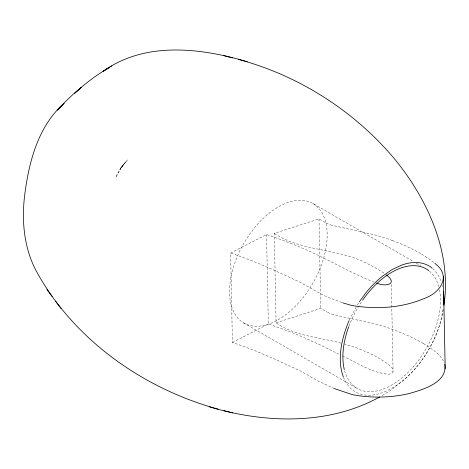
<?xml version="1.0" encoding="UTF-8"?>
<svg xmlns="http://www.w3.org/2000/svg" width="469" height="469" viewBox="0 0 469 469"><rect width="100%" height="100%" fill="white"/><g stroke="black" fill="none" stroke-linecap="round" stroke-linejoin="round"><path stroke-width="0.35" stroke-dasharray="2.35 1.76" d="M342.563 356.118C357.659 362.807 372.28 373.324 389.194 374.215C402.021 370.305 379.181 358.41 375.716 356.364A163.71 70.291 -1.1 0 0 367.954 352.541L356.534 347.869L344.615 344.07M443.164 309.253C440.115 329.402 431.287 348.508 418.659 364.431A75.339 43.5 -60 0 1 402.162 381.221L390.085 390.777L380.887 396.311M443.152 309.692L442.326 314.312A74.395 42.949 -60 0 1 435.097 337.088C424.339 360.573 406.858 383.355 382.042 392.834A75.339 43.5 -60 0 1 365.544 395.097C359.254 394.535 353.216 391.551 349.106 386.732A74.395 42.949 -60 0 1 343.607 377.574M117.215 174.222L115.855 177.517L120.814 168.031L127.486 159.917L121.823 166.559L125.287 162.514L120.861 168.043L117.221 174.304M349.399 320.01L356.639 306.11M357.378 304.885L358.92 302.487M334.42 388.613L318.31 381.145L301.391 371.442L274.523 359.008L256.396 351.304A398.433 171.068 -1.1 0 0 232.413 342.481L230.619 253.031L266.556 234.541L279.125 238.961A418.301 179.598 -1.1 0 1 300.705 247.48C325.709 257.68 348.702 272.213 373.852 282.057M232.413 342.481L268.344 323.991L280.913 328.411A418.301 179.598 -1.1 0 1 302.499 336.93L320.233 344.944L338.659 354.124M341.027 343.115C319.178 337.229 295.194 336.25 276.089 322.819L274.301 233.369L318.99 218.941L325.416 222.675M276.089 322.819L320.784 308.391L327.21 312.131M341.954 302.552L328.552 297.534L322.086 294.567L300.066 282.215L272.729 269.558L254.603 261.854A398.433 171.068 -1.1 0 0 230.619 253.031M392.453 240.562L395.109 241.558A200.568 86.114 -1.1 0 1 421.578 254.11M313.069 203.575A69.031 39.853 -60 0 1 290.727 310.63A69.031 39.853 -60 0 1 231.281 275.532A69.031 39.853 -60 0 1 313.069 203.575L413.113 261.333M416.279 263.162L420.711 265.724M243.651 322.912L356.991 388.35M421.608 254.098L429.053 258.847L434.429 262.986M423.401 343.548C431.38 348.543 440.403 353.831 444.331 362.848M274.301 233.369C301.76 251.759 337.182 248.06 366.16 263.091A163.71 70.291 -1.1 0 1 373.922 266.914L384.334 273.298M432.6 268.532L435.097 271.012A74.395 42.949 -60 0 1 441.435 282.444M442.326 285.439L442.607 286.7M391.339 284.419L393.086 371.688M318.99 218.941L320.784 308.391M266.556 234.541L268.344 323.991M429.352 271.076A69.031 39.853 -60 0 1 438.75 286.495M439.541 289.871A69.031 39.853 -60 0 1 402.724 377.228A69.031 39.853 -60 0 1 344.475 370.193M348.959 326.137A69.031 39.853 -60 0 1 362.168 300.858M423.366 343.56A200.568 86.114 -1.1 0 0 396.891 331.008L394.247 330.012A167.861 72.068 -1.1 0 0 375.294 324.044L334.725 314.969A37.573 16.134 -1.1 0 1 333.817 314.722M333.752 314.763A32.144 13.8 -1.1 0 1 327.251 312.114M392.459 240.556A167.861 72.068 -1.1 0 0 373.5 234.594L332.931 225.513A37.573 16.134 -1.1 0 1 332.023 225.272M331.964 225.308A32.144 13.8 -1.1 0 1 325.457 222.664M120.814 168.031L119.888 169.561L123.013 165.205L120.814 168.031"/><path stroke-width="0.7" d="M443.709 304.317L443.932 298.946L443.428 291.249M334.42 388.613L351.891 394.482A28.861 12.393 -1.1 0 0 354.517 395.05C372.632 398.187 391.392 397.706 409.296 393.52C422.686 389.592 447.514 382.815 444.823 364.36M443.932 305.378C451.882 252.685 428.015 200.292 395.508 160.076C355.133 111.481 299.398 75.697 238.358 59.393M359.301 301.884L365.544 293.313A75.339 43.5 -60 0 1 382.047 276.522L392.102 269.552L402.162 264.909A75.339 43.5 -60 0 1 418.659 262.646C423.53 263.127 428.291 264.932 432.078 268.063M111.833 65.906L103.192 71.3C145.114 41.161 200.791 47.873 247.315 61.738M108.421 68.023C96.309 75.104 85.071 83.611 74.782 93.143L81.26 87.48L73.017 94.398L65.039 101.972L57.505 110.186L64.089 103.244C38.282 126.167 29.131 161.037 24.834 194.008C21.498 219.627 23.714 246.471 35.562 269.763C72.877 339.093 142.922 388.578 218.114 409.132M379.603 396.997C327.89 425.629 264.393 423.29 209.156 406.787M223.801 55.612L232.53 57.898M223.936 410.633L232.671 412.913M376.666 283.012C384.803 287.087 398.779 284.425 386.392 274.893M342.616 302.775L350.097 305.032A28.861 12.393 -1.1 0 0 352.729 305.6C376.56 309.575 401.792 307.969 424.193 298.519C440.409 292.849 451.876 275.919 434.927 263.426M46.871 289.484L52.047 296.426M55.565 301.215L60.964 308.45M443.357 276.511L445.198 368.863M362.56 300.289A69.031 39.853 -60 0 1 428.789 270.625M344.305 369.513A69.031 39.853 -60 0 1 348.725 326.77M343.384 377.017A74.395 42.949 -60 0 1 341.883 372.298C339.486 362.854 340.025 352.917 341.883 343.431A74.395 42.949 -60 0 1 349.106 320.655"/></g></svg>
